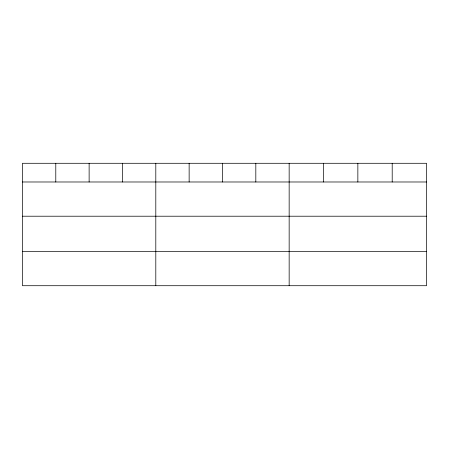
<?xml version="1.0" encoding="UTF-8"?>
<svg xmlns="http://www.w3.org/2000/svg" width="449" height="449" viewBox="0 0 449 449"><rect width="100%" height="100%" fill="white"/><g stroke="black" fill="none" stroke-linecap="round" stroke-linejoin="round"><path stroke-width="0.67" d="M426.55 216.21L426.55 163.29L22.45 163.29L22.45 285.71L426.55 285.71L426.55 216.21L22.45 216.21M22.45 181.985L426.55 181.985M22.45 251.479L426.55 251.479M392.202 163.29L392.202 181.985M357.853 163.29L357.853 181.985M323.505 163.29L323.505 181.985M289.156 163.29L289.156 285.71M255.818 163.29L255.818 181.985M222.48 163.29L222.48 181.985M189.141 163.29L189.141 181.985M155.803 163.29L155.803 285.71M122.465 163.29L122.465 181.985M89.127 163.29L89.127 181.985M55.788 163.29L55.788 181.985"/></g></svg>
